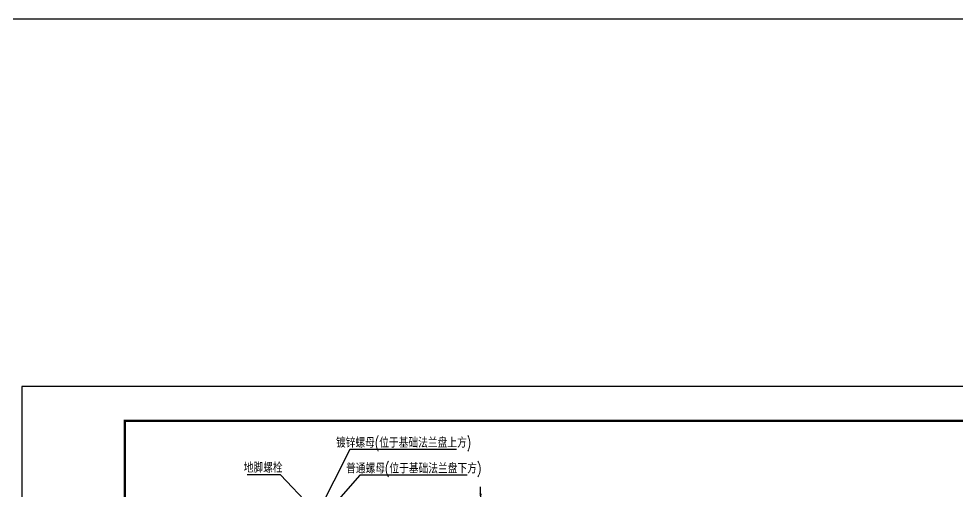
# Model space of a CAD drawing. Extents: x 3598 to 6562, y -9591 to -7828.
# Drawn here: x 6055.2 to 6328.7, y -9074.3 to -8936.8 of the extents above; entities that cross this region are included whole.
import ezdxf
from ezdxf.enums import TextEntityAlignment as Align

# ---------------------------------------------------------------- set-up
doc = ezdxf.new("R2010")
doc.units = 0
doc.header["$LTSCALE"] = 2
doc.header["$PDMODE"] = 32
doc.header["$PDSIZE"] = 0.3
doc.layers.get('0').update_dxf_attribs({"linetype": 'CONTINUOUS'})
doc.layers.get('DEFPOINTS').update_dxf_attribs({"linetype": 'CONTINUOUS'})
for name, color, linetype in [('3', 3, 'CONTINUOUS'), ('图框', 7, 'CONTINUOUS'), ('尺寸标注', 4, 'CONTINUOUS'), ('文字符号', 2, 'CONTINUOUS')]:
    doc.layers.add(name, color=color, linetype=linetype)
doc.styles.get("Standard").update_dxf_attribs({"font": 'simplex1.shx', "width": 0.7, "bigfont": 'hztxt.shx'})
doc.dimstyles.new('1：10', dxfattribs={"dimtxt": 3, "dimasz": 2, "dimexe": 1, "dimexo": 1, "dimgap": 0.5, "dimtad": 1, "dimrnd": 0.0095, "dimdsep": 46, "dimtxsty": 'Standard', "dimcen": 0.05, "dimclrt": 256, "dimadec": 0, "dimazin": 0, "dimtfac": 1, "dimtix": 1, "dimtmove": 2, "dimatfit": 3, "dimfxl": 0, "dimtolj": 1, "dimtzin": 0, "dimarcsym": 0})

# ---------------------------------------------------------------- blocks, each defined once
blk = doc.blocks.new('series')
at = {"width": 0.75}
for tag, height, p in [('页码', 4, (-35, -19)), ('图名', 5, (-220, -282)), ('图号', 5, (-20, -282))]:
    blk.add_attdef(tag, text='', height=height, dxfattribs=at).set_placement(p, align=Align.MIDDLE_CENTER)
blk = doc.blocks.new('*D257')
at = {"layer": 'DEFPOINTS', "color": 0, "linetype": 'Continuous'}
for p in [(6162.65, -9077.06, -1), (6162.65, -9082.06, -1), (6189.79, -9082.06)]:
    blk.add_point(p, dxfattribs=at)
at = {"layer": '尺寸标注', "color": 0, "linetype": 'Continuous', "lineweight": -2}
for p, q in [((6189.79, -9075.06), (6189.79, -9073.06)), ((6183.8, -9077.06), (6190.79, -9077.06)), ((6189.79, -9077.06), (6189.79, -9082.06)), ((6183.8, -9082.06), (6190.79, -9082.06)), ((6189.79, -9084.06), (6189.79, -9086.06))]:
    blk.add_line(p, q, dxfattribs=at)
at = {"layer": '尺寸标注', "color": 0, "linetype": 'Continuous'}
for points in [[(6189.46, -9075.06), (6190.12, -9075.06), (6189.79, -9077.06)], [(6189.46, -9084.06), (6190.12, -9084.06), (6189.79, -9082.06)]]:
    blk.add_solid(points, dxfattribs=at)
at = {"layer": '尺寸标注', "linetype": 'Continuous', "insert": (6187.79, -9079.56), "char_height": 3, "attachment_point": 5, "rotation": 90}
blk.add_mtext('\\A1;5', dxfattribs=at)
blk = doc.blocks.new('123')
at = {"layer": '图框'}
blk.add_lwpolyline([(4246.63, -9340.83), (4246.63, -9043.83), (3826.63, -9043.83), (3826.63, -9340.83)], close=True, dxfattribs=at)

msp = doc.modelspace()

# ---------------------------------------------------------------- linework, layer by layer
at = {"layer": '图框', "const_width": 0.7}
msp.add_lwpolyline([(6466.169, -9053.8303), (6086.169, -9053.8303), (6086.169, -9330.8303), (6466.169, -9330.8303), (6466.169, -9053.8303)], dxfattribs=at)
at = {"layer": '尺寸标注', "linetype": 'Continuous'}
msp.add_lwpolyline([(3757.3721, -8936.7508), (6562.4607, -8936.7508), (6562.4607, -9590.6664), (3757.3721, -9590.6664)], close=True, dxfattribs=at)
at = {"layer": '文字符号'}
for p, q in [((6151.6842, -9062.2162, -1), (6142.1531, -9080.9924, -1)), ((6182.7952, -9062.2162, -1), (6151.6842, -9062.2162, -1)), ((6131.5117, -9069.5526, -1), (6121.816, -9069.5526, -1)), ((6131.5117, -9069.5526, -1), (6140.1835, -9078.6675, -1)), ((6154.6538, -9069.6631, -1), (6142.1697, -9083.7657, -1)), ((6185.8835, -9069.6631, -1), (6154.6538, -9069.6631, -1))]:
    msp.add_line(p, q, dxfattribs=at)

# ---------------------------------------------------------------- block references
at = {"layer": '图框'}
ref = msp.add_blockref('series', (6476.169, -9043.8303), dxfattribs=at)
ref.add_attrib('页码', '第  1  页    共  1  页', dxfattribs={"layer": '0', "height": 4, "width": 0.7}).set_placement((6441.169, -9062.8303), align=Align.MIDDLE_CENTER)
ref.add_attrib('图名', '单柱式标志基础结构图', dxfattribs={"layer": '0', "height": 5, "width": 0.7}).set_placement((6256.169, -9325.8303), align=Align.MIDDLE_CENTER)
ref.add_attrib('图号', 'S2-13-8', dxfattribs={"layer": '0', "height": 5, "width": 0.65}).set_placement((6456.169, -9325.8303), align=Align.MIDDLE_CENTER)
at = {"layer": '尺寸标注', "linetype": 'Continuous'}
msp.add_blockref('123', (2229.5382, 0), dxfattribs=at)

# ---------------------------------------------------------------- texts
at = {"layer": '3', "color": 7, "width": 0.7}
for s, p in [('镀锌螺母(位于基础法兰盘上方)', (6167.3451, -9060.1825, -1)), ('地脚螺栓', (6126.4336, -9067.4605, -1)), ('普通螺母(位于基础法兰盘下方)', (6170.2957, -9067.6761, -1))]:
    msp.add_text(s, height=3, dxfattribs=at).set_placement(p, align=Align.MIDDLE_CENTER)

# ---------------------------------------------------------------- dimensions: what is measured, and where the dimension line sits
at = {"layer": '尺寸标注', "linetype": 'Continuous'}
dim = msp.add_linear_dim(base=(6189.791, -9082.0631), p1=(6162.6494, -9077.0631, -1), p2=(6162.6494, -9082.0631, -1), angle=90, dimstyle='1：10', dxfattribs=at)
dim.commit()
dim.dimension.update_dxf_attribs({"geometry": '*D257', "text_midpoint": (6187.791, -9079.5631)})

doc.saveas('drawing.dxf')
